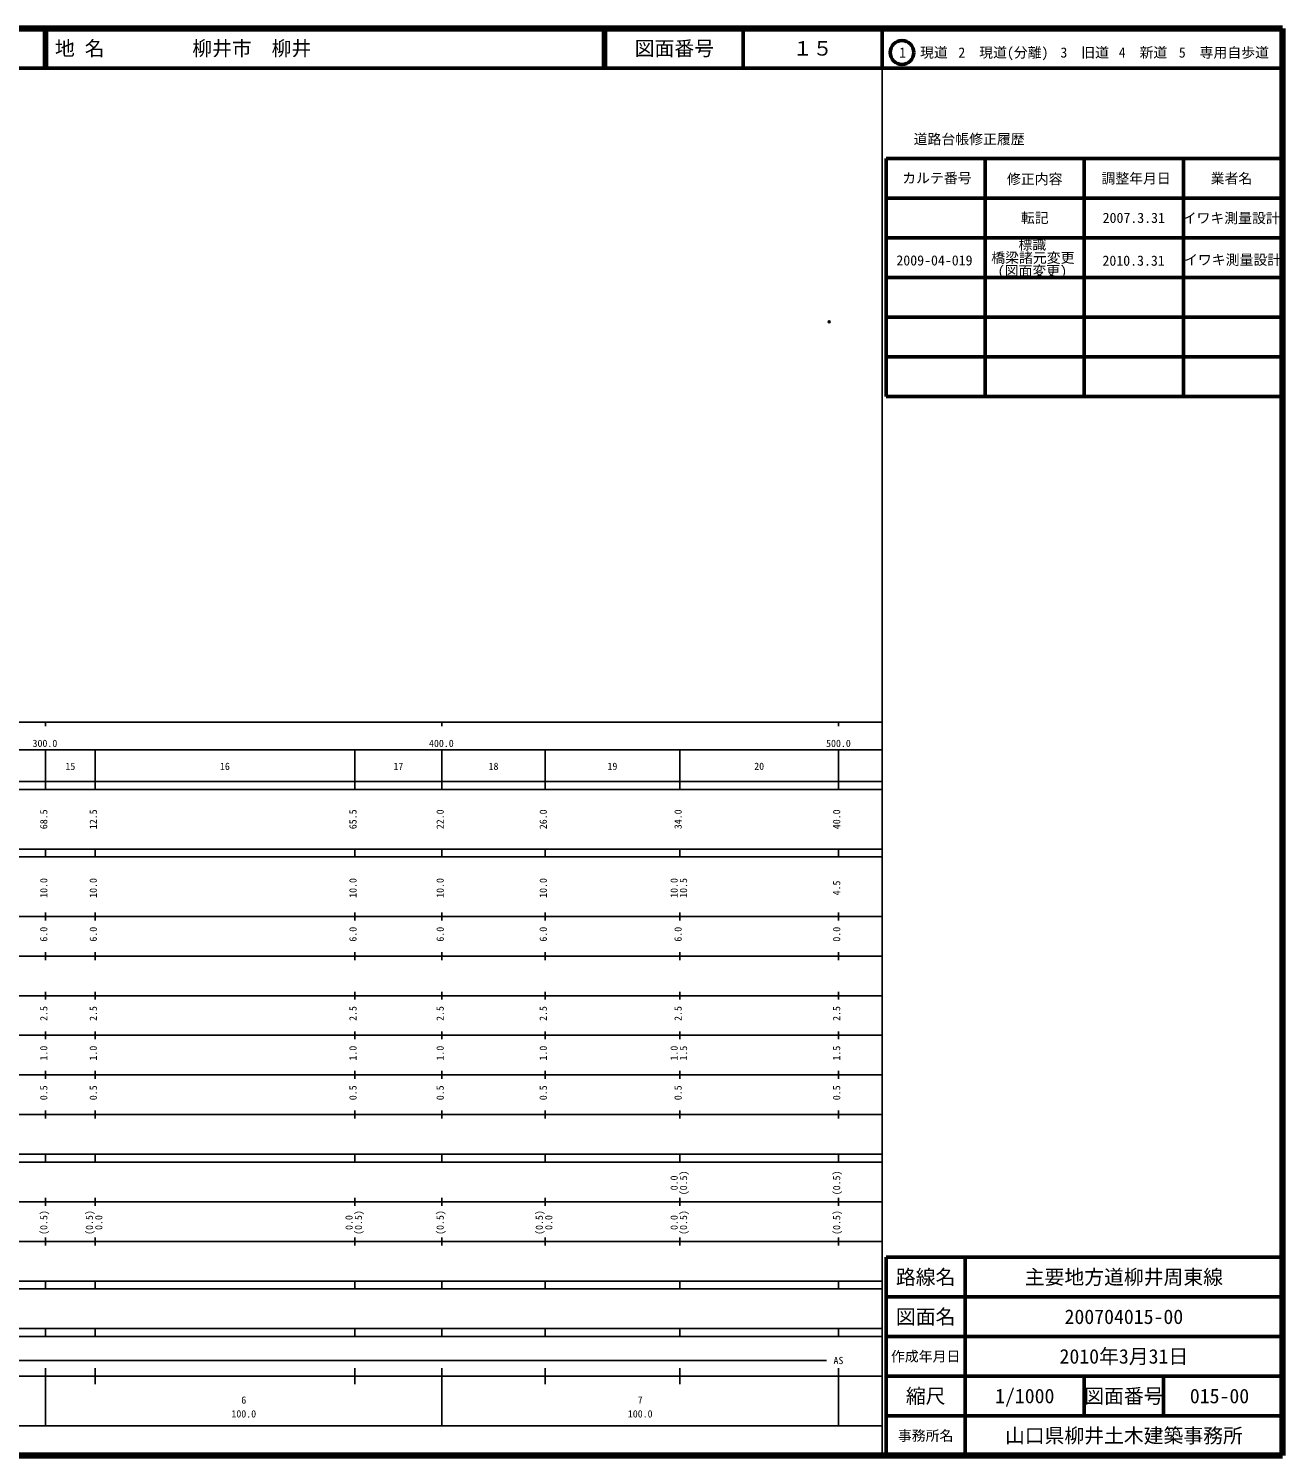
# Model space of a CAD drawing. Units: millimetres on the paper. Extents: x 40 to 680, y 20 to 380.
# Drawn here: x 363.7 to 680, y 20 to 380 of the extents above; entities that cross this region are included whole.
import ezdxf
from ezdxf.enums import TextEntityAlignment as Align

# ---------------------------------------------------------------- set-up
doc = ezdxf.new("R2010")
doc.units = ezdxf.units.MM
doc.header["$PDMODE"] = 32
doc.header["$PDSIZE"] = 0.5
doc.layers.add('M-OTRS', color=6, linetype='Continuous')
doc.layers.add('M-TTL-TXT', color=7, linetype='Continuous')
for name, color, linetype, lineweight in [('M-TTL', 2, 'Continuous', 140), ('M-TTL-BAND', 7, 'Continuous', 25), ('M-TTL-FRAM', 2, 'Continuous', 50), ('M-TTL-LINE', 7, 'Continuous', 50)]:
    doc.layers.add(name, color=color, linetype=linetype, lineweight=lineweight)
doc.styles.add('ＭＳ ゴシック', font='')
doc.styles.get('ＭＳ ゴシック').set_extended_font_data('MS Gothic')

msp = doc.modelspace()

# ---------------------------------------------------------------- linework, layer by layer
at = {"layer": 'M-OTRS'}
msp.add_point((565.676, 306.02), dxfattribs=at)
at = {"layer": 'M-TTL'}
for p, q in [((680, 380), (40, 380)), ((680, 20), (680, 380)), ((40, 20), (680, 20))]:
    msp.add_line(p, q, dxfattribs=at)
at = {"layer": 'M-TTL-BAND'}
for p, q in [((579, 20), (579, 370)), ((40, 205), (579, 205)), ((368, 205), (368, 204)), ((468, 205), (468, 204)), ((568, 205), (568, 204)), ((68, 198), (579, 198)), ((368, 188), (368, 198)), ((380.5, 188), (380.5, 198)), ((446, 188), (446, 198)), ((468, 188), (468, 198)), ((494, 188), (494, 198)), ((528, 188), (528, 198)), ((568, 188), (568, 198)), ((40, 190), (579, 190)), ((40, 188), (579, 188)), ((40, 173), (579, 173)), ((368, 171), (368, 173)), ((380.5, 171), (380.5, 173)), ((446, 171), (446, 173)), ((468, 171), (468, 173)), ((494, 171), (494, 173)), ((528, 171), (528, 173)), ((568, 171), (568, 173)), ((40, 171), (579, 171)), ((40, 156), (579, 156)), ((368, 155), (368, 157)), ((380.5, 155), (380.5, 157)), ((446, 155), (446, 157)), ((468, 155), (468, 157)), ((494, 155), (494, 157)), ((528, 155), (528, 157)), ((568, 155), (568, 157)), ((46, 146), (579, 146)), ((368, 145), (368, 147)), ((380.5, 145), (380.5, 147)), ((446, 145), (446, 147)), ((468, 145), (468, 147)), ((494, 145), (494, 147)), ((528, 145), (528, 147)), ((568, 145), (568, 147)), ((368, 135), (368, 137)), ((380.5, 135), (380.5, 137)), ((446, 135), (446, 137)), ((468, 135), (468, 137)), ((494, 135), (494, 137)), ((528, 135), (528, 137)), ((568, 135), (568, 137)), ((52, 136), (579, 136)), ((46, 126), (579, 126)), ((368, 125), (368, 127)), ((380.5, 125), (380.5, 127)), ((446, 125), (446, 127)), ((468, 125), (468, 127)), ((494, 125), (494, 127)), ((528, 125), (528, 127)), ((568, 125), (568, 127)), ((52, 116), (579, 116)), ((368, 115), (368, 117)), ((380.5, 115), (380.5, 117)), ((446, 115), (446, 117)), ((468, 115), (468, 117)), ((494, 115), (494, 117)), ((528, 115), (528, 117)), ((568, 115), (568, 117)), ((46, 106), (579, 106)), ((368, 105), (368, 107)), ((380.5, 105), (380.5, 107)), ((446, 105), (446, 107)), ((468, 105), (468, 107)), ((494, 105), (494, 107)), ((528, 105), (528, 107)), ((568, 105), (568, 107)), ((40, 96), (579, 96)), ((40, 94), (579, 94)), ((368, 94), (368, 96)), ((380.5, 94), (380.5, 96)), ((446, 94), (446, 96)), ((468, 94), (468, 96)), ((494, 94), (494, 96)), ((528, 94), (528, 96)), ((568, 94), (568, 96)), ((49, 84), (579, 84)), ((368, 83), (368, 85)), ((380.5, 83), (380.5, 85)), ((446, 83), (446, 85)), ((468, 83), (468, 85)), ((494, 83), (494, 85)), ((528, 83), (528, 85)), ((568, 83), (568, 85)), ((40, 74), (579, 74)), ((368, 73), (368, 75)), ((380.5, 73), (380.5, 75)), ((446, 73), (446, 75)), ((468, 73), (468, 75)), ((494, 73), (494, 75)), ((528, 73), (528, 75)), ((568, 73), (568, 75)), ((40, 64), (579, 64)), ((40, 62), (579, 62)), ((368, 62), (368, 64)), ((380.5, 62), (380.5, 64)), ((446, 62), (446, 64)), ((468, 62), (468, 64)), ((494, 62), (494, 64)), ((528, 62), (528, 64)), ((568, 62), (568, 64)), ((40, 52), (579, 52)), ((368, 50), (368, 52)), ((380.5, 50), (380.5, 52)), ((446, 50), (446, 52)), ((468, 50), (468, 52)), ((494, 50), (494, 52)), ((528, 50), (528, 52)), ((568, 50), (568, 52)), ((40, 50), (579, 50)), ((71, 44), (565, 44)), ((40, 40), (579, 40)), ((368, 27.5), (368, 42)), ((380.5, 38), (380.5, 42)), ((446, 38), (446, 42)), ((468, 27.5), (468, 42)), ((494, 38), (494, 42)), ((528, 38), (528, 42)), ((568, 27.5), (568, 42)), ((68, 27.5), (579, 27.5))]:
    msp.add_line(p, q, dxfattribs=at)
at = {"layer": 'M-TTL-FRAM'}
for p, q in [((580, 347.197), (580, 287.197)), ((580, 347.197), (680, 347.197)), ((580, 287.197), (680, 287.197)), ((680, 70), (580, 70)), ((580, 70), (580, 20))]:
    msp.add_line(p, q, dxfattribs=at)
at = {"layer": 'M-TTL-LINE'}
for p, q in [((367.75, 380), (367.75, 370)), ((368.25, 380), (368.25, 370)), ((508.747, 380), (508.747, 370)), ((509.247, 380), (509.247, 370)), ((543.997, 380), (543.997, 370)), ((579, 380), (579, 370)), ((40, 370), (680, 370)), ((605, 347.197), (605, 287.197)), ((630, 347.197), (630, 287.197)), ((655, 347.197), (655, 287.197)), ((580, 337.197), (680, 337.197)), ((580, 327.197), (680, 327.197)), ((580, 317.197), (680, 317.197)), ((580, 307.197), (680, 307.197)), ((580, 297.197), (680, 297.197)), ((600, 70), (600, 20)), ((680, 60), (580, 60)), ((680, 50), (580, 50)), ((680, 40), (580, 40)), ((630, 40), (630, 30)), ((650, 40), (650, 30)), ((680, 30), (580, 30))]:
    msp.add_line(p, q, dxfattribs=at)
msp.add_circle((584.031, 373.958), 3, dxfattribs=at)

# ---------------------------------------------------------------- texts
at = {"layer": 'M-TTL-BAND', "style": 'ＭＳ ゴシック'}
for s, p in [('300.0', (367.844, 198.195)), ('400.0', (467.844, 198.195)), ('500.0', (568, 198.195)), ('500.0', (568, 198.195)), ('15', (374.25, 192.405)), ('16', (413.25, 192.405)), ('17', (457, 192.405)), ('18', (481, 192.405)), ('19', (511, 192.405)), ('20', (548, 192.405)), ('AS', (568, 42.5)), ('6', (418, 32.523)), ('7', (518, 32.523)), ('100.0', (418, 29.033)), ('100.0', (518, 29.033))]:
    msp.add_text(s, height=1.833, dxfattribs=at).set_placement(p, align=Align.BOTTOM_CENTER)
for s, p in [('68.5', (369, 180.5)), ('12.5', (381.5, 180.5)), ('65.5', (447, 180.5)), ('22.0', (469, 180.5)), ('26.0', (495, 180.5)), ('34.0', (529, 180.5)), ('40.0', (569, 180.5)), ('10.0', (369, 163.174)), ('10.0', (381.5, 163.174)), ('10.0', (447, 163.174)), ('10.0', (469, 163.174)), ('10.0', (495, 163.174)), ('10.0', (528, 163.174)), ('10.5', (530.37, 163.174)), ('4.5', (569, 163.174)), ('6.0', (369, 151.5)), ('6.0', (381.5, 151.5)), ('6.0', (447, 151.5)), ('6.0', (469, 151.5)), ('6.0', (495, 151.5)), ('6.0', (529, 151.5)), ('0.0', (569, 151.5)), ('0.0', (569, 151.5)), ('2.5', (369, 131.5)), ('2.5', (381.5, 131.5)), ('2.5', (447, 131.5)), ('2.5', (469, 131.5)), ('2.5', (495, 131.5)), ('2.5', (529, 131.5)), ('2.5', (569, 131.5)), ('1.0', (369, 121.5)), ('1.0', (381.5, 121.5)), ('1.0', (447, 121.5)), ('1.0', (469, 121.5)), ('1.0', (495, 121.5)), ('1.0', (528, 121.5)), ('1.5', (530.37, 121.5)), ('1.5', (569, 121.5)), ('0.5', (369, 111.5)), ('0.5', (381.5, 111.5)), ('0.5', (447, 111.5)), ('0.5', (469, 111.5)), ('0.5', (495, 111.5)), ('0.5', (529, 111.5)), ('0.5', (569, 111.5)), ('0.0', (528, 88.764)), ('(0.5)', (530.37, 88.764)), ('(0.5)', (569, 88.764)), ('(0.5)', (369, 78.764)), ('(0.5)', (380.5, 78.764)), ('0.0', (382.87, 78.764)), ('0.0', (446, 78.764)), ('(0.5)', (448.37, 78.764)), ('(0.5)', (469, 78.764)), ('(0.5)', (494, 78.764)), ('0.0', (496.37, 78.764)), ('0.0', (528, 78.764)), ('(0.5)', (530.37, 78.764)), ('(0.5)', (569, 78.764))]:
    msp.add_text(s, height=1.833, rotation=90, dxfattribs=at).set_placement(p, align=Align.BOTTOM_CENTER)
at = {"layer": 'M-TTL-TXT', "style": 'ＭＳ ゴシック'}
for s, p in [('地 名', (370.38, 375)), ('柳井市\u3000柳井', (405.024, 375))]:
    msp.add_text(s, height=3.666, dxfattribs=at).set_placement(p, align=Align.MIDDLE_LEFT)
for s, height, p in [('図面番号', 3.666, (526.622, 375)), ('１５', 3.666, (561.497, 375)), ('1\u3000現道', 2.566, (589.448, 373.958)), ('2\u3000現道(分離)', 2.566, (609.619, 373.958)), ('3\u3000旧道', 2.566, (630.121, 373.958)), ('4\u3000新道', 2.566, (644.824, 373.958)), ('5\u3000専用自歩道', 2.566, (665.228, 373.958)), ('道路台帳修正履歴', 2.566, (600.968, 352.113)), ('カルテ番号', 2.566, (592.839, 342.277)), ('修正内容', 2.566, (617.509, 342.023)), ('調整年月日', 2.566, (643.089, 342.197)), ('業者名', 2.566, (667.134, 342.197)), ('転記', 2.566, (617.5, 332.245)), ('2007.3.31', 2.566, (642.5, 332.245)), ('イワキ測量設計', 2.566, (667.077, 332.189)), ('標識', 2.566, (616.918, 325.527)), ('2009-04-019', 2.566, (592.22, 321.504)), ('橋梁諸元変更', 2.566, (617.048, 322.173)), ('(図面変更)', 2.566, (616.918, 318.853)), ('2010.3.31', 2.566, (642.455, 321.443)), ('イワキ測量設計', 2.566, (667.428, 321.661)), ('路線名', 3.666, (590, 65)), ('路線名', 3.666, (590, 65)), ('主要地方道柳井周東線', 3.666, (640, 65)), ('図面名', 3.666, (590, 55)), ('図面名', 3.666, (590, 55)), ('200704015-00', 3.666, (640, 55)), ('2010年3月31日', 3.666, (640, 45)), ('作成年月日', 2.566, (590, 45)), ('作成年月日', 2.566, (590, 45)), ('縮尺', 3.666, (590, 35)), ('縮尺', 3.666, (590, 35)), ('1/1000', 3.666, (615, 35)), ('図面番号', 3.666, (640, 35)), ('図面番号', 3.666, (640, 35)), ('015-00', 3.666, (664.125, 35)), ('事務所名', 2.566, (590, 25)), ('事務所名', 2.566, (590, 25)), ('山口県柳井土木建築事務所', 3.666, (640, 25))]:
    msp.add_text(s, height=height, dxfattribs=at).set_placement(p, align=Align.MIDDLE_CENTER)

doc.saveas('drawing.dxf')
